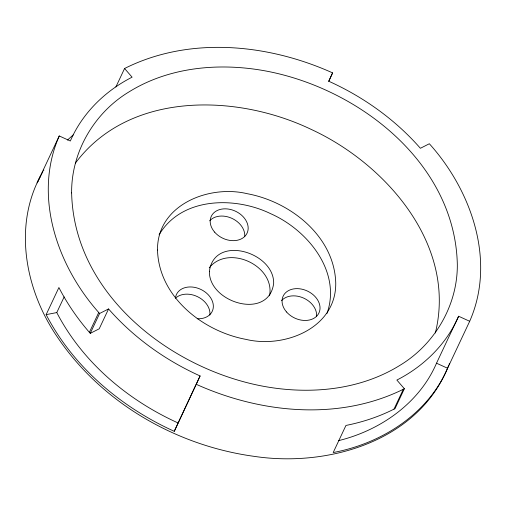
<?xml version="1.0" encoding="UTF-8"?>
<svg xmlns="http://www.w3.org/2000/svg" width="506" height="506" viewBox="0 0 506 506"><rect width="100%" height="100%" fill="white"/><g stroke="black" fill="none" stroke-linecap="round" stroke-linejoin="round"><path stroke-width="0.76" d="M435.343 332.992C457.032 245.132 385.958 163.742 310.817 129.226C236.523 93.705 129.169 90.991 75.356 163.185M269.553 295.776C275.27 266.099 229.281 244.271 209.731 267.174M327.401 312.341C341.101 270.71 307.098 229.756 270.704 213.703C235.176 196.398 182.261 196.878 159.535 234.05M448.594 365.598L448.778 365.111M326.933 313.575L327.091 313.163M449.164 364.118L449.36 363.599M448.392 366.11C418.747 441.2 328.28 467.43 254.436 456.393C176.208 445.78 101.428 402.713 57.165 336.718C25.553 290.539 12.979 226.543 40.733 175.601M469.688 321.285L458.619 316.231C446.602 344.086 423.718 366.401 396.862 380.057L404.376 388.734L395.028 408.601C379.595 416.546 362.96 422.061 345.952 425.445L333.201 452.541C381.208 443.598 427.861 414.3 447.589 368.248L469.688 321.285C496.26 260.9 471.421 190.477 429.341 143.748L420.391 148.29C395.262 119.606 363.542 96.956 328.856 81.276L332.594 72.883C268.003 43.801 189.415 35.945 124.571 68.5L132.091 77.178C105.235 90.833 82.345 113.148 70.334 141.003L59.259 135.95C32.694 196.328 57.532 266.757 99.612 313.486L90.258 333.359C78.057 319.387 67.38 304.049 58.898 287.541L46.147 314.637C73.364 367.09 120.909 407.121 174.26 431.321L200.098 375.958C165.405 360.272 133.692 337.628 108.562 308.945L99.612 313.486M458.619 316.231L436.514 363.2C419.329 403.345 380.189 430.429 338.64 440.625M174.26 431.321L200.098 375.958M59.259 135.95L37.159 182.919L42.871 171.445M115.887 86.95L124.571 68.5M177.998 422.927C127.525 400.044 82.535 362.188 56.78 312.575L64.161 296.889M89.385 332.347L98.733 312.48M108.562 308.945L99.208 328.811L90.258 333.359M328.571 81.422L332.594 72.883M393.991 409.133L403.339 389.266L404.376 388.734M41.505 174.184L41.751 173.729M159.105 234.816L159.32 234.43M42.555 172.318L42.808 171.869M43.63 170.471L43.895 170.022M209.269 267.832L209.541 267.434M67.45 140.08L73.206 134.919M403.339 389.266C338.653 421.188 260.615 413.275 196.36 384.351M46.147 314.637L56.78 312.575M436.514 363.2L447.589 368.248M197.201 318.748A19.778 14.927 25.2 0 0 213.298 305.105A19.778 14.927 25.2 0 0 194.367 287.319A19.778 14.927 25.2 0 0 175.418 298.281A19.778 14.927 25.2 0 1 197.625 296.731A19.778 14.927 25.2 0 1 209.851 315.055M281.526 300.646A19.778 14.927 25.2 0 1 303.6 298.078A19.778 14.927 25.2 0 1 316.579 316.421M209.705 220.793A19.778 14.927 25.2 0 1 231.697 218.257A19.778 14.927 25.2 0 1 244.721 236.485M209.383 271.507C208.883 302.892 268.983 320.709 273.67 283.265C274.17 251.88 214.07 234.057 209.383 271.507M71.631 192.931C73.952 294.201 170.199 368.874 263.259 386.255C309.267 394.781 359.589 390.468 399.974 365.313C434.762 344.371 457.759 305.099 457.323 264.296C454.995 163.033 358.748 88.354 265.694 70.973C219.68 62.453 169.365 66.767 128.973 91.915C94.192 112.857 71.194 152.135 71.631 192.931M157.511 250.015C158.783 296.763 202.817 331.436 246.017 339.387C284.239 348.628 336.262 328.274 335.744 283.075C334.472 236.334 290.438 201.654 247.238 193.703C209.01 184.462 156.993 204.816 157.511 250.015M214.639 232.134A19.778 14.927 25.2 0 0 247.036 233.253A19.778 14.927 25.2 0 0 225.866 208.839A19.778 14.927 25.2 0 0 214.639 232.134M286.56 311.993A19.778 14.927 25.2 0 0 318.925 313.005A19.778 14.927 25.2 0 0 297.648 288.641A19.778 14.927 25.2 0 0 286.56 311.993"/></g></svg>
